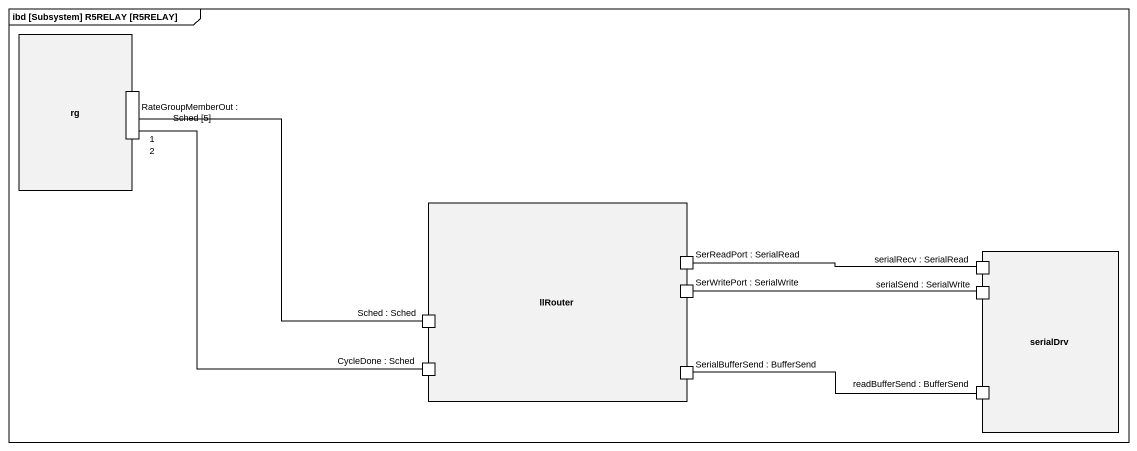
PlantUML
@startuml
mainframe ibd [Subsystem] R5RELAY [R5RELAY]
rectangle rg {
  port "RateGroupMemberOut : Sched [5]" as RateGroupMemberOut_Sched_5
}
rectangle llRouter {
  port "SerReadPort : SerialRead" as SerReadPort_SerialRead
  port "Sched : Sched" as Sched_Sched
  port "SerWritePort : SerialWrite" as SerWritePort_SerialWrite
  port "CycleDone : Sched" as CycleDone_Sched
  port "SerialBufferSend : BufferSend" as SerialBufferSend_BufferSend
}
rectangle serialDrv {
  port "serialRecv : SerialRead" as serialRecv_SerialRead
  port "serialSend : SerialWrite" as serialSend_SerialWrite
  port "readBufferSend : BufferSend" as readBufferSend_BufferSend
}
RateGroupMemberOut_Sched_5 "1" -- Sched_Sched
RateGroupMemberOut_Sched_5 "2" -- CycleDone_Sched
serialRecv_SerialRead -left- SerReadPort_SerialRead
SerWritePort_SerialWrite -right- serialSend_SerialWrite
SerialBufferSend_BufferSend -right- readBufferSend_BufferSend
@enduml
